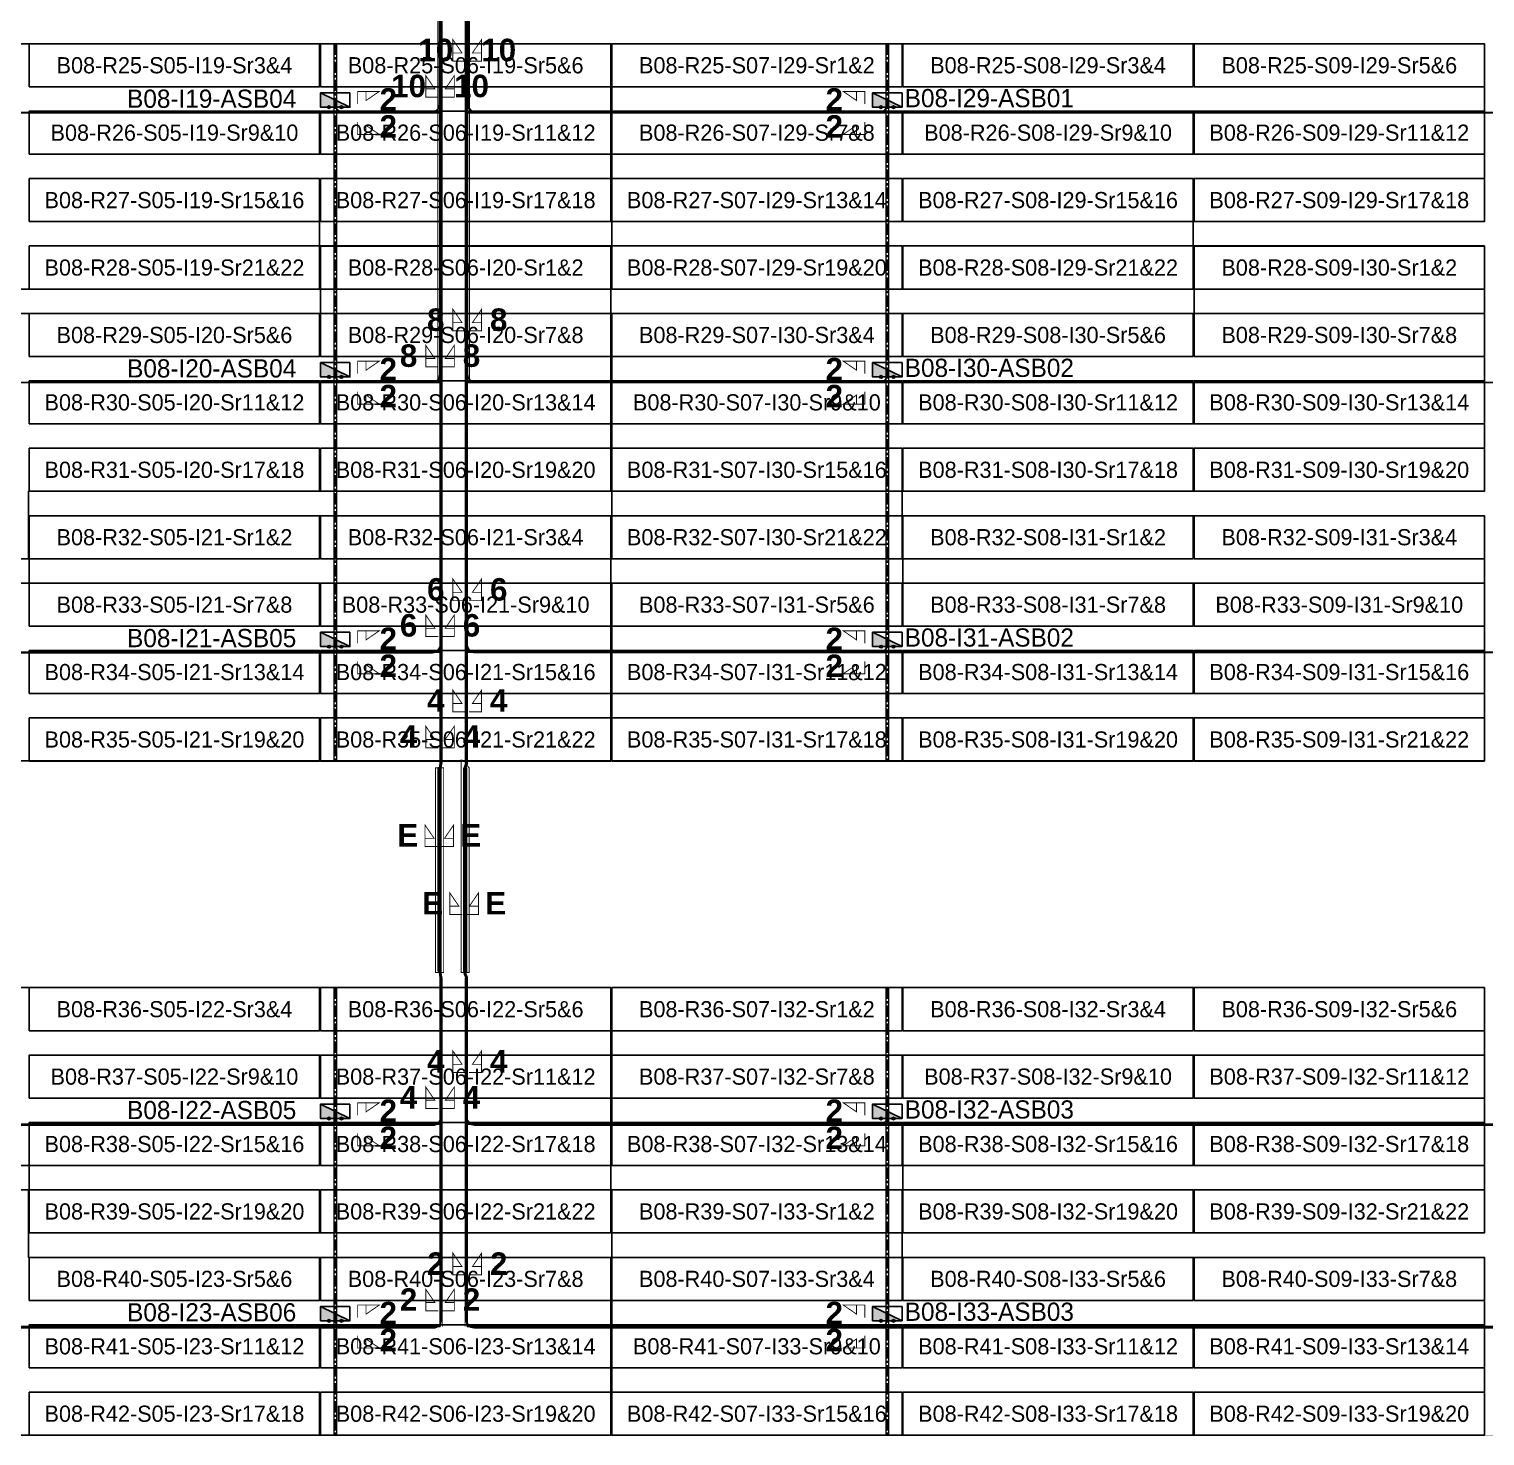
# Model space of a CAD drawing. Header units: metres. Extents: x 530797 to 531186, y 2675277 to 2675619.
# Drawn here: x 530926.7 to 531088.6, y 2675276.7 to 2675433.2 of the extents above; entities that cross this region are included whole.
import ezdxf
from ezdxf.enums import TextEntityAlignment as Align

# ---------------------------------------------------------------- set-up
doc = ezdxf.new("R2010")
doc.units = ezdxf.units.M
doc.linetypes.add('CENTER', pattern=[2, 1.25, -0.25, 0.25, -0.25])
for name, color, linetype in [('300mm Hume Pipe', 74, 'Continuous'), ('DC Trench BL-08', 40, 'Continuous'), ('E-Inverter Grouping', 2, 'Continuous'), ('Excavation', 7, 'Continuous'), ('Inverter Block-08', 7, 'Continuous'), ('LT Cable(AG) INV to LT Panel BL-08', 2, 'Continuous'), ('Messenger Wire Block-08 (Master Path)', 30, 'Continuous'), ('Messenger Wire Block-08 (MW Path)', 191, 'Continuous'), ('Messenger Wire Exc Link', 7, 'Continuous'), ('MMS Table Block-08', 8, 'Continuous'), ('Plan Line - DC BL-08', 40, 'Continuous'), ('Section Marking BL-08', 2, 'Continuous'), ('Trench (AC)-BL08', 14, 'Continuous')]:
    doc.layers.add(name, color=color, linetype=linetype)
doc.layers.add('Boundary-12.5 MW Block', color=6, linetype='Continuous', lineweight=9)
doc.layers.add('PILE', color=1, linetype='Continuous', lineweight=15)
doc.styles.add('BoldTextStyle', font='arialbd.ttf')
doc.styles.get("Standard").update_dxf_attribs({"font": 'Adani Regular.ttf'})
pattern_1 = [(45, (0, 0), (-0.08838834764831845, 0.08838834764831845), []), (135, (0, 0), (-0.08838834764831845, -0.08838834764831843), [])]

# ---------------------------------------------------------------- blocks, each defined once
blk = doc.blocks.new('MMS Table (32.292 x 4.788)')
at = {"color": 0}
blk.add_lwpolyline([(0, -0.002), (0, 4.786), (32.292, 4.786), (32.292, -0.002)], close=True, dxfattribs=at)
at = {"color": 7}
blk.add_attdef('ID1', text='', height=1.8, dxfattribs=at).set_placement((16.146, 2.392), align=Align.MIDDLE_CENTER)
blk = doc.blocks.new('Inverter Block')
h = blk.add_hatch(color=0)
h.dxf.hatch_style = 1
h.paths.add_polyline_path([(-1.45626680040732, 2.268553860427346), (-1.45626680040732, 0.8461538604460657), (1.456266799941659, 0.8461538604460657)])
at = {"color": 0}
blk.add_lwpolyline([(1.456266799941659, 2.268553860427346), (-1.45626680040732, 2.268553860427346), (-1.45626680040732, 0.8461538604460657), (1.456266799941659, 0.8461538604460657)], close=True, dxfattribs=at)
blk.add_lwpolyline([(-1.45626680040732, 2.268553860427346), (1.456266799941659, 0.8461538604460657)], dxfattribs=at)
at = {"layer": 'PILE'}
for centre in [(-0.6133333332836628, 0.8461538517731242), (0.6133333332836628, 0.8461538691190071)]:
    blk.add_circle(centre, 0.1555555555588536, dxfattribs=at)
at = {"color": 7}
blk.add_attdef('ID', (-1.45626680040732, 3.006027238734532), '', height=1.8, dxfattribs=at)

msp = doc.modelspace()

# ---------------------------------------------------------------- hatches: boundary and pattern name
at = {"layer": '300mm Hume Pipe'}
h = msp.add_hatch(dxfattribs=at)
h.set_pattern_fill('ANSI37', color=74)
h.set_pattern_definition(pattern_1)
h.paths.add_polyline_path([(530972.1930652988, 2675351.019360318), (530972.1912846777, 2675328.392405855), (530972.4912840597, 2675328.392405855), (530972.4930649506, 2675351.019335535)])
h = msp.add_hatch(dxfattribs=at)
h.set_pattern_fill('ANSI37', color=74)
h.set_pattern_definition(pattern_1)
h.paths.add_polyline_path([(530975.0412843694, 2675351.019360317), (530975.3412843696, 2675351.019335534), (530975.3412843685, 2675328.372405856), (530975.0412843685, 2675328.372405856)])

# ---------------------------------------------------------------- linework, layer by layer
at = {"layer": '300mm Hume Pipe', "color": 74}
for points in [[(530972.1930652988, 2675351.019360318), (530972.1912846777, 2675328.392405855), (530972.4912840597, 2675328.392405855), (530972.4930649506, 2675351.019335535)], [(530975.0412843694, 2675351.019360317), (530975.3412843696, 2675351.019335534), (530975.3412843685, 2675328.372405856), (530975.0412843685, 2675328.372405856)]]:
    msp.add_lwpolyline(points, close=True, dxfattribs=at)
at = {"layer": 'Boundary-12.5 MW Block', "const_width": 0.05}
msp.add_lwpolyline([(530797.1352843686, 2675619.075169281), (531185.7392843686, 2675619.075169281), (531185.7392843686, 2675276.791169281), (530797.1352843686, 2675276.791169281)], close=True, dxfattribs=at)
at = {"layer": 'DC Trench BL-08', "color": 40, "const_width": 0.15}
for points in [[(530960.883, 2675431.575), (530960.583, 2675431.575), (530960.583, 2675351.791), (530960.883, 2675351.791)], [(530960.883, 2675431.575), (530960.583, 2675431.575), (530960.583, 2675351.791), (530960.883, 2675351.791)], [(531022.29, 2675431.575), (531021.99, 2675431.575), (531021.99, 2675351.791), (531022.29, 2675351.791)], [(531022.29, 2675431.575), (531021.99, 2675431.575), (531021.99, 2675351.791), (531022.29, 2675351.791)], [(530960.883, 2675326.575), (530960.583, 2675326.575), (530960.583, 2675276.791), (530960.883, 2675276.791)], [(530960.883, 2675326.575), (530960.583, 2675326.575), (530960.583, 2675276.791), (530960.883, 2675276.791)], [(531022.29, 2675326.575), (531021.99, 2675326.575), (531021.99, 2675276.791), (531022.29, 2675276.791)], [(531022.29, 2675326.575), (531021.99, 2675326.575), (531021.99, 2675276.791), (531022.29, 2675276.791)]]:
    msp.add_lwpolyline(points, close=True, dxfattribs=at)
at = {"layer": 'E-Inverter Grouping'}
for points in [[(530894.3112843686, 2675404.291169281), (530894.3112843686, 2675431.575169281), (530991.3872843686, 2675431.575169281), (530991.3872843686, 2675411.791169281), (530958.9952843686, 2675411.791169281), (530958.9952843686, 2675404.291169281)], [(530991.4872843686, 2675404.291169281), (530991.4872843686, 2675431.575169281), (531088.5632843686, 2675431.575169281), (531088.5632843686, 2675411.791169281), (531056.1712843686, 2675411.791169281), (531056.1712843686, 2675404.291169281)], [(530959.0952843686, 2675401.575169281), (530959.0952843686, 2675409.075169281), (530991.3872843686, 2675409.075169281), (530991.3872843686, 2675381.791169281), (530926.6032843686, 2675381.791169281), (530926.6032843686, 2675374.291169281), (530894.3112843686, 2675374.291169281), (530894.3112843686, 2675401.575169281)], [(531056.2712843686, 2675401.575169281), (531056.2712843686, 2675409.075169281), (531088.5632843686, 2675409.075169281), (531088.5632843686, 2675381.791169281), (531023.7792843686, 2675381.791169281), (531023.7792843686, 2675374.291169281), (530991.4872843686, 2675374.291169281), (530991.4872843686, 2675401.575169281)], [(530991.3872843686, 2675351.791169281), (530894.3112843686, 2675351.791169281), (530894.3112843686, 2675371.575169281), (530926.7032843686, 2675371.575169281), (530926.7032843686, 2675379.075169281), (530991.3872843686, 2675379.075169281)], [(531088.5632843686, 2675351.791169281), (530991.4872843686, 2675351.791169281), (530991.4872843686, 2675371.575169281), (531023.8792843686, 2675371.575169281), (531023.8792843686, 2675379.075169281), (531088.5632843686, 2675379.075169281)], [(530991.3872843686, 2675299.291169281), (530926.7032843686, 2675299.291169281), (530926.7032843686, 2675306.791169281), (530894.3112843686, 2675306.791169281), (530894.3112843686, 2675326.575169281), (530991.3872843686, 2675326.575169281)], [(531088.5632843686, 2675299.291169281), (531023.8792843686, 2675299.291169281), (531023.8792843686, 2675306.791169281), (530991.4872843686, 2675306.791169281), (530991.4872843686, 2675326.575169281), (531088.5632843686, 2675326.575169281)]]:
    msp.add_lwpolyline(points, close=True, dxfattribs=at)
at = {"layer": 'E-Inverter Grouping', "color": 3}
for points in [[(530991.3872843686, 2675276.791169281), (530894.3112843686, 2675276.791169281), (530894.3112843686, 2675304.075169281), (530926.6032843686, 2675304.075169281), (530926.6032843686, 2675296.575169281), (530991.3872843686, 2675296.575169281)], [(531088.5632843686, 2675276.791169281), (530991.4872843686, 2675276.791169281), (530991.4872843686, 2675304.075169281), (531023.7792843686, 2675304.075169281), (531023.7792843686, 2675296.575169281), (531088.5632843686, 2675296.575169281)]]:
    msp.add_lwpolyline(points, close=True, dxfattribs=at)
at = {"layer": 'Excavation', "color": 2, "const_width": 0.1}
for points in [[(530972.3412843688, 2675350.961012537), (530972.3412843688, 2675328.272405855)], [(530975.1912843685, 2675350.898932985), (530975.1912843685, 2675328.272405856)]]:
    msp.add_lwpolyline(points, dxfattribs=at)
at = {"layer": 'LT Cable(AG) INV to LT Panel BL-08'}
for points in [[(530987.176251262, 2675492.847986353), (530981.6046445091, 2675492.847986353, -0.09880174676580972), (530981.2592074365, 2675492.91691883), (530979.3454466393, 2675493.712382386, 0.04215704714770877), (530979.1944880387, 2675493.725132984), (530973.1912843687, 2675493.725132984, 0.414213562373095), (530972.2912843687, 2675492.825132984), (530972.2912843687, 2675462.944765676, 0.02164672809067397), (530972.2946549912, 2675462.866946916), (530972.3379137461, 2675462.368518637, -0.02164672809021689), (530972.3412843687, 2675462.290699877), (530972.3412843687, 2675424.82998781, -0.414213562373095), (530971.4412843686, 2675423.929987811), (530864.4575845184, 2675423.929987811, -0.414213562373095), (530863.5575845183, 2675424.82998781), (530863.5575845183, 2675425.229769276)], [(530985.2352512619, 2675492.797986353), (530981.5979611069, 2675492.797986353, -0.09891690223425818), (530981.2521449673, 2675492.867076492), (530979.3412234291, 2675493.662382385, 0.04215704710879336), (530979.1902648285, 2675493.675132983), (530973.2412843689, 2675493.675132984, 0.4142135623930087), (530972.3412843688, 2675492.775132984), (530972.3412843688, 2675462.946931364, 0.02164672809067397), (530972.3446549913, 2675462.869112604), (530972.3879137462, 2675462.370684324, -0.02164672809021689), (530972.3912843687, 2675462.292865565), (530972.3912843687, 2675394.779987811, -0.414213562373095), (530971.4912843687, 2675393.879987811), (530864.4575845184, 2675393.879987811, -0.414213562373095), (530863.5575845183, 2675394.779987811), (530863.5575845183, 2675395.229769276)], [(530985.2352512619, 2675492.747986353), (530981.591273807, 2675492.747986353, -0.09903251934888661), (530981.2450771618, 2675492.817234957), (530979.3370002188, 2675493.612382385, 0.04215704706951938), (530979.1860416183, 2675493.625132983), (530973.291284369, 2675493.625132984, 0.4142135624132403), (530972.3912843688, 2675492.725132984), (530972.3912843688, 2675462.949097051, 0.02164672809067397), (530972.3946549913, 2675462.871278292), (530972.4379137462, 2675462.372850012, -0.02164672809021689), (530972.4412843687, 2675462.295031252), (530972.4412843687, 2675364.729987811, -0.414213562373095), (530971.5412843687, 2675363.829987811), (530864.4575845184, 2675363.829987811, -0.414213562373095), (530863.5575845183, 2675364.729987811), (530863.5575845183, 2675365.229769276)], [(530983.161251262, 2675492.69798131), (530981.5845825999, 2675492.697986354, -0.09914860101156721), (530981.2380040021, 2675492.76739423), (530979.3327770085, 2675493.562382385, 0.04215704712386795), (530979.181818408, 2675493.575132983), (530973.3412843689, 2675493.575132984, 0.4142135623933291), (530972.4412843687, 2675492.675132984), (530972.4412843687, 2675462.951262739, 0.02164672809067397), (530972.4446549913, 2675462.873443979), (530972.4879137462, 2675462.375015699, -0.02164672809021689), (530972.4912843687, 2675462.29719694), (530972.4912843687, 2675351.551902031, -0.0224688375299195), (530972.4876531257, 2675351.471136621), (530972.4449156118, 2675350.996817574, 0.02246883752447177), (530972.4412843687, 2675350.916052164), (530972.4412843687, 2675328.31571961, 0.02164672809067397), (530972.4446549913, 2675328.23790085), (530972.4879137462, 2675327.73947257, -0.02164672809021689), (530972.4912843687, 2675327.661653811), (530972.4912843687, 2675312.179987811, -0.414213562373095), (530971.5912843687, 2675311.279987811), (530864.4575845184, 2675311.279987811, -0.414213562373095), (530863.5575845183, 2675312.179987811), (530863.5575845183, 2675312.729769276)], [(530983.161251262, 2675492.64798131), (530981.5778874817, 2675492.647986354, -0.09926514969559083), (530981.230925477, 2675492.717554317), (530979.3285537983, 2675493.512382385, 0.04215704710150225), (530979.1775951978, 2675493.525132983), (530973.3912843689, 2675493.525132984, 0.4142135623934932), (530972.4912843688, 2675492.625132984), (530972.4912843688, 2675462.953428426, 0.02164672809067397), (530972.4946549913, 2675462.875609667), (530972.5379137462, 2675462.377181387, -0.02164672809021689), (530972.5412843687, 2675462.299362627), (530972.5412843687, 2675351.549654013, -0.02246883751115992), (530972.5376531257, 2675351.468888603), (530972.4949156118, 2675350.994569555, 0.02246883750424296), (530972.4912843688, 2675350.913804145), (530972.4912843688, 2675328.317885297, 0.02164672809067397), (530972.4946549913, 2675328.240066538), (530972.5379137462, 2675327.741638258, -0.02164672809021689), (530972.5412843687, 2675327.663819498), (530972.5412843687, 2675289.629987811, -0.414213562373095), (530971.6412843687, 2675288.729987811), (530864.4575845184, 2675288.729987811, -0.414213562373095), (530863.5575845183, 2675289.629987811), (530863.5575845183, 2675290.229769276)], [(530987.176251262, 2675492.872986353), (530981.6079847512, 2675492.872986353, -0.0987443412444648), (530981.2627366751, 2675492.941840297), (530979.3475582445, 2675493.737382385, 0.0421570470685084), (530979.196599644, 2675493.750132983), (530973.166284369, 2675493.750132984, 0.4142135624124551), (530972.2662843688, 2675492.850132984), (530972.2662843688, 2675462.943682832, 0.02164672804050947), (530972.2696549913, 2675462.865864072), (530972.3129137461, 2675462.367435793, -0.02164672803566746), (530972.3162843686, 2675462.289617034), (530972.3162843687, 2675424.854987811, -0.4142135623739844), (530971.4162843687, 2675423.954987811), (530961.6335845183, 2675423.954987811, -0.414213562373095), (530960.7335845183, 2675424.854987811), (530960.7335845183, 2675425.229769276)], [(530987.176251262, 2675492.822986353), (530981.6013032943, 2675492.822986353, -0.09885926698368519), (530981.2556768674, 2675492.891997561), (530979.3433350342, 2675493.687382385, 0.04215704711990809), (530979.1923764336, 2675493.700132983), (530973.2162843689, 2675493.700132984, 0.4142135623929303), (530972.3162843687, 2675492.800132984), (530972.3162843687, 2675462.94584852, 0.02164672807325884), (530972.3196549913, 2675462.86802976), (530972.3629137462, 2675462.36960148, -0.02164672807154286), (530972.3662843687, 2675462.29178272), (530972.3662843687, 2675394.804987811, -0.414213562373095), (530971.4662843687, 2675393.904987811), (530961.6335845183, 2675393.904987811, -0.414213562373095), (530960.7335845183, 2675394.804987811), (530960.7335845183, 2675395.229769276)], [(530985.2352512619, 2675492.772986353), (530981.5946179451, 2675492.772986353, -0.09897465291918844), (530981.2486117331, 2675492.842155624), (530979.3391118239, 2675493.637382385, 0.04215704709765505), (530979.1881532235, 2675493.650132983), (530973.2662843689, 2675493.650132984, 0.4142135623930879), (530972.3662843688, 2675492.750132984), (530972.3662843688, 2675462.948014207, 0.02164672810808909), (530972.3696549913, 2675462.870195447), (530972.4129137462, 2675462.371767168, -0.02164672810889088), (530972.4162843687, 2675462.293948409), (530972.4162843687, 2675364.754987811, -0.414213562373095), (530971.5162843687, 2675363.854987811), (530961.6335845183, 2675363.854987811, -0.414213562373095), (530960.7335845183, 2675364.754987811), (530960.7335845183, 2675365.229769276)], [(530985.2352512619, 2675492.722986354), (530981.5879286923, 2675492.722986354, -0.09909050198413684), (530981.2415412521, 2675492.792314492), (530979.3348886137, 2675493.587382386, 0.04215704714961974), (530979.183930013, 2675493.600132984), (530973.3162843687, 2675493.600132984, 0.414213562373095), (530972.4162843687, 2675492.700132984), (530972.4162843687, 2675462.950179895, 0.02164672814083835), (530972.4196549912, 2675462.872361135), (530972.4629137462, 2675462.373932856, -0.02164672814427021), (530972.4662843688, 2675462.296114096), (530972.4662843687, 2675351.553026041, -0.02246883751089711), (530972.4626531256, 2675351.472260631), (530972.4199156117, 2675350.997941583, 0.02246883750424296), (530972.4162843687, 2675350.917176173), (530972.4162843687, 2675328.314636766, 0.02164672814083835), (530972.4196549912, 2675328.236818006), (530972.4629137462, 2675327.738389727, -0.02164672814578349), (530972.4662843688, 2675327.660570967), (530972.4662843687, 2675312.20498781, -0.4142135623710103), (530971.5662843686, 2675311.304987811), (530961.6335845183, 2675311.304987811, -0.414213562373095), (530960.7335845183, 2675312.20498781), (530960.7335845183, 2675312.729769276)], [(530983.161251262, 2675492.67298131), (530981.5812355313, 2675492.672986354, -0.09920681674200299), (530981.2344654124, 2675492.742474171), (530979.3306654034, 2675493.537382385, 0.04215704711269728), (530979.1797068028, 2675493.550132983), (530973.3662843689, 2675493.550132984, 0.4142135623934109), (530972.4662843688, 2675492.650132984), (530972.4662843688, 2675462.952345583, 0.02164672809067397), (530972.4696549913, 2675462.874526823), (530972.5129137462, 2675462.376098543, -0.02164672809021689), (530972.5162843687, 2675462.298279784), (530972.5162843687, 2675351.550778022, -0.02246883749240012), (530972.5126531257, 2675351.470012612), (530972.4699156118, 2675350.995693564, 0.02246883748401415), (530972.4662843688, 2675350.914928154), (530972.4662843688, 2675328.316802454, 0.02164672809067397), (530972.4696549913, 2675328.238983694), (530972.5129137462, 2675327.740555414, -0.02164672809021689), (530972.5162843687, 2675327.662736655), (530972.5162843687, 2675289.654987811, -0.414213562373095), (530971.6162843687, 2675288.754987811), (530961.6335845183, 2675288.754987811, -0.414213562373095), (530960.7335845183, 2675289.654987811), (530960.7335845183, 2675290.229769276)], [(530983.161251262, 2675492.62298131), (530981.5809015128, 2675492.622986354, 0.07843113608581052), (530981.3037070764, 2675492.579235876), (530979.3797251321, 2675491.956383452, -0.07843113615929244), (530979.1025306954, 2675491.912632975), (530975.9537843688, 2675491.912632976, 0.4142135624753297), (530975.0537843684, 2675491.012632976), (530975.0537843686, 2675463.051566291, 0.09335453852215478), (530975.1154532898, 2675462.724150649), (530975.2171154475, 2675462.463849871, -0.09335453849418558), (530975.2787843687, 2675462.13643423), (530975.2787843689, 2675351.699202153, -0.08764369109783868), (530975.2243181387, 2675351.390863631), (530975.1082505987, 2675351.072580258, 0.0876436910571224), (530975.0537843686, 2675350.764241737), (530975.0537843686, 2675328.416023162, 0.09335453849833968), (530975.1154532897, 2675328.08860752), (530975.2171154475, 2675327.828306742, -0.09335453852062567), (530975.2787843688, 2675327.5008911), (530975.2787843689, 2675289.64248781, 0.4142135623722152), (530976.1787843689, 2675288.742487811), (531118.4169842184, 2675288.742487811, 0.414213562373095), (531119.3169842184, 2675289.64248781), (531119.3169842184, 2675290.229769276)]]:
    msp.add_lwpolyline(points, format="xyb", dxfattribs=at)
at = {"layer": 'LT Cable(AG) INV to LT Panel BL-08', "color": 5}
for points in [[(530982.1443580415, 2675492.280304925), (530980.6035496787, 2675492.280309969, 0.07843113608581052), (530980.3263552423, 2675492.236559492), (530979.3836709613, 2675491.931383452, -0.07843113617800708), (530979.1064765245, 2675491.887632974), (530975.9787843688, 2675491.887632975, 0.4142135624746835), (530975.0787843685, 2675490.987632975), (530975.0787843685, 2675463.056275055, 0.09335453856741302), (530975.1404532896, 2675462.728859413), (530975.2421154473, 2675462.468558636, -0.09335453861626809), (530975.3037843687, 2675462.141142994), (530975.3037843688, 2675351.694786047, -0.08764369111681627), (530975.2493181387, 2675351.386447525), (530975.1332505987, 2675351.068164152, 0.0876436911365695), (530975.0787843686, 2675350.75982563), (530975.0787843685, 2675328.420731926, 0.09335453854385864), (530975.1404532897, 2675328.093316284), (530975.2421154475, 2675327.833015506, -0.0933545385213798), (530975.3037843688, 2675327.505599864), (530975.3037843688, 2675289.667487811, 0.414213562373095), (530976.2037843688, 2675288.767487811), (531021.2409842184, 2675288.767487811, 0.414213562373095), (531022.1409842185, 2675289.667487811), (531022.1409842185, 2675290.229769276)], [(530982.1443580415, 2675492.255304925), (530980.607495509, 2675492.255309969, 0.078431136053274), (530980.3303010727, 2675492.211559492), (530979.3876167906, 2675491.906383452, -0.07843113614189032), (530979.110422354, 2675491.862632975), (530976.0037843689, 2675491.862632975, 0.4142135624752173), (530975.1037843685, 2675490.962632976), (530975.1037843685, 2675463.060983819, 0.09335453856741302), (530975.1654532896, 2675462.733568178), (530975.2671154473, 2675462.4732674, -0.09335453861626809), (530975.3287843687, 2675462.145851758), (530975.3287843688, 2675351.69036994, -0.08764369103637784), (530975.2743181387, 2675351.382031418), (530975.1582505986, 2675351.063748045, 0.08764369103173392), (530975.1037843685, 2675350.755409523), (530975.1037843685, 2675328.42544069, 0.0933545385425544), (530975.1654532898, 2675328.098025049), (530975.2671154476, 2675327.83772427, -0.0933545385213798), (530975.3287843688, 2675327.510308628), (530975.3287843688, 2675312.192487811, 0.414213562373095), (530976.2287843688, 2675311.292487811), (531118.4169842184, 2675311.292487811, 0.414213562373095), (531119.3169842184, 2675312.192487811), (531119.3169842184, 2675312.729769276)], [(530982.1443580415, 2675492.230304925), (530980.6114413379, 2675492.230309969, 0.07843113608581052), (530980.3342469014, 2675492.186559492), (530979.3915626201, 2675491.881383452, -0.07843113616057816), (530979.1143681833, 2675491.837632975), (530976.0287843689, 2675491.837632976, 0.4142135624757567), (530975.1287843685, 2675490.937632976), (530975.1287843685, 2675463.065692584, 0.09335453863648624), (530975.1904532898, 2675462.738276942), (530975.2921154473, 2675462.477976164, -0.09335453865051258), (530975.3537843687, 2675462.150560522), (530975.3537843688, 2675351.685953833, -0.08764369109757353), (530975.2993181386, 2675351.377615312), (530975.1832505986, 2675351.059331939, 0.0876436910571224), (530975.1287843685, 2675350.750993417), (530975.1287843685, 2675328.430149454, 0.09335453861162762), (530975.1904532899, 2675328.102733812), (530975.2921154475, 2675327.842433034, -0.09335453865077754), (530975.3537843688, 2675327.515017393), (530975.3537843688, 2675312.217487811, 0.414213562373095), (530976.2537843689, 2675311.317487811), (531021.2409842184, 2675311.317487811, 0.414213562373095), (531022.1409842185, 2675312.217487811), (531022.1409842185, 2675312.729769276)], [(530982.1443580415, 2675492.205304925), (530980.6153871682, 2675492.205309969, 0.07843113608581052), (530980.3381927318, 2675492.161559492), (530979.3955084493, 2675491.856383452, -0.07843113620772268), (530979.1183140124, 2675491.812632974), (530976.053784369, 2675491.812632976, 0.4142135625107042), (530975.1537843685, 2675490.912632976), (530975.1537843685, 2675463.070401347, 0.09335453852319829), (530975.2154532898, 2675462.742985706), (530975.3171154475, 2675462.482684928, -0.09335453849411929), (530975.3787843686, 2675462.155269286), (530975.3787843689, 2675364.742487811, 0.4142135623724015), (530976.2787843689, 2675363.842487811), (531118.4169842184, 2675363.842487811, 0.414213562373095), (531119.3169842184, 2675364.742487811), (531119.3169842184, 2675365.229769276)], [(530984.135251262, 2675492.180304925), (530980.619332997, 2675492.180309969, 0.078431136053274), (530980.3421385607, 2675492.136559492), (530979.3994542786, 2675491.831383452, -0.07843113614330786), (530979.122259842, 2675491.787632975), (530976.0787843689, 2675491.787632976, 0.414213562476853), (530975.1787843686, 2675490.887632976), (530975.1787843686, 2675463.075110111, 0.09335453852319829), (530975.2404532898, 2675462.74769447), (530975.3421154475, 2675462.487393692, -0.09335453849411929), (530975.4037843687, 2675462.15997805), (530975.4037843689, 2675364.76748781, 0.4142135623724013), (530976.3037843689, 2675363.867487811), (531021.2409842184, 2675363.867487811, 0.414213562373095), (531022.1409842185, 2675364.76748781), (531022.1409842185, 2675365.229769276)], [(530984.135251262, 2675492.155304926), (530980.6232788273, 2675492.15530997, 0.07843113608581052), (530980.3460843909, 2675492.111559492), (530979.403400108, 2675491.806383452, -0.07843113616630171), (530979.1262056712, 2675491.762632974), (530976.1037843688, 2675491.762632975, 0.4142135624774099), (530975.2037843685, 2675490.862632975), (530975.2037843685, 2675463.079818876, 0.09335453861162762), (530975.2654532898, 2675462.752403234), (530975.3671154474, 2675462.492102456, -0.09335453865077754), (530975.4287843688, 2675462.164686814), (530975.4287843688, 2675394.792487811, 0.414213562373095), (530976.3287843688, 2675393.892487811), (531118.4169842184, 2675393.892487811, 0.414213562373095), (531119.3169842184, 2675394.792487811), (531119.3169842184, 2675395.229769276)], [(530984.135251262, 2675492.130304926), (530980.6272246562, 2675492.13030997, 0.078431136053274), (530980.3500302199, 2675492.086559492), (530979.4073459374, 2675491.781383452, -0.078431136101617), (530979.1301515009, 2675491.737632975), (530976.1287843687, 2675491.737632976, 0.4142135624430137), (530975.2287843685, 2675490.837632976), (530975.2287843685, 2675463.08452764, 0.09335453861162762), (530975.2904532899, 2675462.757111998), (530975.3921154474, 2675462.49681122, -0.09335453865077754), (530975.4537843688, 2675462.169395578), (530975.4537843688, 2675394.817487811, 0.414213562373095), (530976.3537843688, 2675393.917487811), (531021.2409842184, 2675393.917487811, 0.414213562373095), (531022.1409842185, 2675394.817487811), (531022.1409842185, 2675395.229769276)], [(530984.135251262, 2675492.105304926), (530980.6311704864, 2675492.10530997, 0.078431136053274), (530980.3539760502, 2675492.061559492), (530979.4112917667, 2675491.756383452, -0.07843113614914692), (530979.13409733, 2675491.712632975), (530976.1537843689, 2675491.712632976, 0.4142135624785419), (530975.2537843685, 2675490.812632976), (530975.2537843685, 2675463.089236404, 0.09335453849833968), (530975.3154532897, 2675462.761820762), (530975.4171154475, 2675462.501519984, -0.0933545385213798), (530975.4787843687, 2675462.174104342), (530975.4787843687, 2675424.842487811, 0.414213562373095), (530976.3787843687, 2675423.942487811), (531118.4169842184, 2675423.942487811, 0.414213562373095), (531119.3169842184, 2675424.842487811), (531119.3169842184, 2675425.229769276)], [(530986.2922512619, 2675492.08030997), (530980.6351163153, 2675492.08030997, 0.07843113608581052), (530980.3579218789, 2675492.036559492), (530979.415237596, 2675491.731383452, -0.07843113616764441), (530979.1380431593, 2675491.687632975), (530976.1787843689, 2675491.687632976, 0.4142135624791172), (530975.2787843685, 2675490.787632976), (530975.2787843685, 2675463.093945168, 0.09335453856741302), (530975.3404532897, 2675462.766529527), (530975.4421154474, 2675462.506228749, -0.09335453861653306), (530975.5037843687, 2675462.178813107), (530975.5037843687, 2675424.867487811, 0.414213562373095), (530976.4037843688, 2675423.967487811), (531021.2409842184, 2675423.967487811, 0.414213562373095), (531022.1409842185, 2675424.867487811), (531022.1409842185, 2675425.229769276)]]:
    msp.add_lwpolyline(points, format="xyb", dxfattribs=at)
at = {"layer": 'Messenger Wire Block-08 (Master Path)'}
for points in [[(530972.3912843687, 2675351.515933733), (530972.3912843687, 2675462.331847941)], [(530975.4162843688, 2675351.515933733), (530975.4162843687, 2675462.331847941)], [(530861.9192843686, 2675423.879987811), (530972.3912843687, 2675423.879987811)], [(530975.4162843687, 2675423.879987811), (531120.9552843686, 2675423.879987811)], [(530861.9192843686, 2675393.879987811), (530972.3912843687, 2675393.879987811)], [(530975.4162843687, 2675393.879987811), (531120.9552843686, 2675393.879987811)], [(530861.9192843686, 2675363.879987811), (530972.3912843687, 2675363.879987811)], [(530975.4162843688, 2675363.879987811), (531120.9552843686, 2675363.879987811)], [(530972.3912843687, 2675288.879987811), (530972.3912843687, 2675327.696304812)], [(530975.4162843688, 2675288.879987811), (530975.4162843688, 2675327.696304812)], [(530861.9192843686, 2675311.379987811), (530972.3912843687, 2675311.379987811)], [(530975.4162843688, 2675311.379987811), (531120.9552843686, 2675311.379987811)], [(530861.9192843686, 2675288.879987811), (530972.3912843687, 2675288.879987811)], [(530975.4162843688, 2675288.879987811), (531120.9552843686, 2675288.879987811)]]:
    msp.add_lwpolyline(points, dxfattribs=at)
at = {"layer": 'Messenger Wire Block-08 (MW Path)', "const_width": 0.1}
for points in [[(530972.1412843687, 2675393.879987811), (530972.1412843687, 2675462.331847941)], [(530972.6412843687, 2675351.515933733), (530972.6412843687, 2675462.331847941)], [(530975.1662843688, 2675351.515933733), (530975.1662843687, 2675462.331847941)], [(530975.6662843688, 2675393.879987811), (530975.6662843687, 2675462.331847941)], [(530861.9192843686, 2675423.879987811), (530972.3912843687, 2675423.879987811)], [(530975.4162843687, 2675423.879987811), (531120.9552843686, 2675423.879987811)], [(530861.9192843686, 2675393.879987811), (530972.3912843687, 2675393.879987811)], [(530975.4162843687, 2675393.879987811), (531120.9552843686, 2675393.879987811)], [(530861.9192843686, 2675363.879987811), (530972.3912843687, 2675363.879987811)], [(530975.4162843688, 2675363.879987811), (531120.9552843686, 2675363.879987811)], [(530972.6412843687, 2675288.879987811), (530972.6412843687, 2675327.696304812)], [(530975.1662843688, 2675288.879987811), (530975.1662843688, 2675327.696304812)], [(530861.9192843686, 2675311.379987811), (530972.3912843687, 2675311.379987811)], [(530975.4162843688, 2675311.379987811), (531120.9552843686, 2675311.379987811)], [(530861.9192843686, 2675288.879987811), (530972.3912843687, 2675288.879987811)], [(530975.4162843688, 2675288.879987811), (531120.9552843686, 2675288.879987811)]]:
    msp.add_lwpolyline(points, dxfattribs=at)
at = {"layer": 'Messenger Wire Exc Link'}
for points in [[(530972.3912843687, 2675351.515933733), (530972.3412843688, 2675350.961012537)], [(530975.4162843688, 2675351.515933733), (530975.1912843685, 2675350.898932985)], [(530972.341284369, 2675328.272405855), (530972.3912843687, 2675327.696304812)], [(530975.1912843685, 2675328.272405856), (530975.4162843687, 2675327.696304812)]]:
    msp.add_lwpolyline(points, dxfattribs=at)
at = {"layer": 'Plan Line - DC BL-08', "color": 6, "linetype": 'CENTER'}
for points in [[(530960.7335845183, 2675431.575169281), (530960.7335845183, 2675351.791169281)], [(531022.1409842185, 2675431.575169281), (531022.1409842185, 2675351.791169281)], [(530960.7335845183, 2675326.575169281), (530960.7335845183, 2675276.791169281)], [(531022.1409842185, 2675326.575169281), (531022.1409842185, 2675276.791169281)]]:
    msp.add_lwpolyline(points, dxfattribs=at)
at = {"layer": 'Section Marking BL-08', "color": 94, "lineweight": 35, "true_color": 0x00a500, "const_width": 0.1}
for points in [[(530975.2162843688, 2675429.629987811), (530973.8262843688, 2675429.629987811), (530973.8262843688, 2675432.029987811), (530974.8362843688, 2675430.549987811), (530973.8262843688, 2675430.549987811)], [(530975.6162843687, 2675429.629987811), (530977.0062843687, 2675429.629987811), (530977.0062843687, 2675432.029987811), (530975.9962843687, 2675430.549987811), (530977.0062843687, 2675430.549987811)], [(530972.1912843687, 2675425.629987811), (530970.8012843687, 2675425.629987811), (530970.8012843687, 2675428.029987811), (530971.8112843687, 2675426.549987811), (530970.8012843687, 2675426.549987811)], [(530972.5912843687, 2675425.629987811), (530973.9812843687, 2675425.629987811), (530973.9812843687, 2675428.029987811), (530972.9712843687, 2675426.549987811), (530973.9812843687, 2675426.549987811)], [(530963.2335845183, 2675424.879987811), (530963.2335845183, 2675426.269987811), (530965.6335845183, 2675426.269987811), (530964.1535845184, 2675425.259987811), (530964.1535845184, 2675426.269987811)], [(531019.6409842185, 2675424.879987811), (531019.6409842185, 2675426.269987811), (531017.2409842184, 2675426.269987811), (531018.7209842184, 2675425.259987811), (531018.7209842184, 2675426.269987811)], [(530963.2335845183, 2675422.879987811), (530963.2335845183, 2675421.489987811), (530965.6335845183, 2675421.489987811), (530964.1535845184, 2675422.499987811), (530964.1535845184, 2675421.489987811)], [(531019.6409842185, 2675422.879987811), (531019.6409842185, 2675421.489987811), (531017.2409842184, 2675421.489987811), (531018.7209842184, 2675422.499987811), (531018.7209842184, 2675421.489987811)], [(530975.2162843689, 2675399.629987811), (530973.8262843689, 2675399.629987811), (530973.8262843689, 2675402.029987811), (530974.8362843689, 2675400.549987811), (530973.8262843689, 2675400.549987811)], [(530975.6162843688, 2675399.629987811), (530977.0062843688, 2675399.629987811), (530977.0062843688, 2675402.029987811), (530975.9962843688, 2675400.549987811), (530977.0062843688, 2675400.549987811)], [(530972.1912843687, 2675395.629987811), (530970.8012843687, 2675395.629987811), (530970.8012843687, 2675398.029987811), (530971.8112843687, 2675396.549987811), (530970.8012843687, 2675396.549987811)], [(530972.5912843687, 2675395.629987811), (530973.9812843687, 2675395.629987811), (530973.9812843687, 2675398.029987811), (530972.9712843687, 2675396.549987811), (530973.9812843687, 2675396.549987811)], [(530963.2335845183, 2675394.879987811), (530963.2335845183, 2675396.269987811), (530965.6335845183, 2675396.269987811), (530964.1535845184, 2675395.259987811), (530964.1535845184, 2675396.269987811)], [(531019.6409842185, 2675394.879987811), (531019.6409842185, 2675396.269987811), (531017.2409842184, 2675396.269987811), (531018.7209842184, 2675395.259987811), (531018.7209842184, 2675396.269987811)], [(530963.2335845183, 2675392.879987811), (530963.2335845183, 2675391.489987811), (530965.6335845183, 2675391.489987811), (530964.1535845184, 2675392.499987811), (530964.1535845184, 2675391.489987811)], [(531019.6409842185, 2675392.879987811), (531019.6409842185, 2675391.489987811), (531017.2409842184, 2675391.489987811), (531018.7209842184, 2675392.499987811), (531018.7209842184, 2675391.489987811)], [(530975.2162843689, 2675369.629987811), (530973.8262843689, 2675369.629987811), (530973.8262843689, 2675372.029987811), (530974.8362843689, 2675370.549987811), (530973.8262843689, 2675370.549987811)], [(530975.6162843688, 2675369.629987811), (530977.0062843688, 2675369.629987811), (530977.0062843688, 2675372.029987811), (530975.9962843688, 2675370.549987811), (530977.0062843688, 2675370.549987811)], [(530972.1912843687, 2675365.629987811), (530970.8012843687, 2675365.629987811), (530970.8012843687, 2675368.029987811), (530971.8112843687, 2675366.549987811), (530970.8012843687, 2675366.549987811)], [(530972.5912843687, 2675365.629987811), (530973.9812843687, 2675365.629987811), (530973.9812843687, 2675368.029987811), (530972.9712843687, 2675366.549987811), (530973.9812843687, 2675366.549987811)], [(530963.2335845183, 2675364.879987811), (530963.2335845183, 2675366.269987811), (530965.6335845183, 2675366.269987811), (530964.1535845184, 2675365.259987811), (530964.1535845184, 2675366.269987811)], [(531019.6409842185, 2675364.879987811), (531019.6409842185, 2675366.269987811), (531017.2409842184, 2675366.269987811), (531018.7209842184, 2675365.259987811), (531018.7209842184, 2675366.269987811)], [(530963.2335845183, 2675362.879987811), (530963.2335845183, 2675361.489987811), (530965.6335845183, 2675361.489987811), (530964.1535845184, 2675362.499987811), (530964.1535845184, 2675361.489987811)], [(531019.6409842185, 2675362.879987811), (531019.6409842185, 2675361.489987811), (531017.2409842184, 2675361.489987811), (531018.7209842184, 2675362.499987811), (531018.7209842184, 2675361.489987811)], [(530975.2162843689, 2675357.265933733), (530973.8262843689, 2675357.265933733), (530973.8262843689, 2675359.665933733), (530974.8362843689, 2675358.185933733), (530973.8262843689, 2675358.185933733)], [(530975.6162843688, 2675357.265933733), (530977.0062843688, 2675357.265933733), (530977.0062843688, 2675359.665933733), (530975.9962843688, 2675358.185933733), (530977.0062843688, 2675358.185933733)], [(530972.1912843687, 2675353.265933733), (530970.8012843687, 2675353.265933733), (530970.8012843687, 2675355.665933733), (530971.8112843687, 2675354.185933733), (530970.8012843687, 2675354.185933733)], [(530972.5912843687, 2675353.265933733), (530973.9812843687, 2675353.265933733), (530973.9812843687, 2675355.665933733), (530972.9712843687, 2675354.185933733), (530973.9812843687, 2675354.185933733)], [(530972.1100713257, 2675342.268208615), (530970.7200713257, 2675342.268208615), (530970.7200713257, 2675344.668208614), (530971.7300713257, 2675343.188208614), (530970.7200713257, 2675343.188208614)], [(530972.5100713256, 2675342.268208615), (530973.9000713256, 2675342.268208615), (530973.9000713256, 2675344.668208614), (530972.8900713256, 2675343.188208614), (530973.9000713256, 2675343.188208614)], [(530974.872466812, 2675334.715326823), (530973.482466812, 2675334.715326823), (530973.482466812, 2675337.115326823), (530974.492466812, 2675335.635326823), (530973.482466812, 2675335.635326823)], [(530975.2724668119, 2675334.715326823), (530976.662466812, 2675334.715326823), (530976.662466812, 2675337.115326823), (530975.6524668119, 2675335.635326823), (530976.662466812, 2675335.635326823)], [(530975.2162843689, 2675317.129987811), (530973.8262843689, 2675317.129987811), (530973.8262843689, 2675319.529987811), (530974.8362843689, 2675318.049987811), (530973.8262843689, 2675318.049987811)], [(530975.6162843688, 2675317.129987811), (530977.0062843688, 2675317.129987811), (530977.0062843688, 2675319.529987811), (530975.9962843688, 2675318.049987811), (530977.0062843688, 2675318.049987811)], [(530972.1912843687, 2675313.129987811), (530970.8012843687, 2675313.129987811), (530970.8012843687, 2675315.529987811), (530971.8112843687, 2675314.049987811), (530970.8012843687, 2675314.049987811)], [(530972.5912843687, 2675313.129987811), (530973.9812843687, 2675313.129987811), (530973.9812843687, 2675315.529987811), (530972.9712843687, 2675314.049987811), (530973.9812843687, 2675314.049987811)], [(530963.2335845183, 2675312.379987811), (530963.2335845183, 2675313.769987811), (530965.6335845183, 2675313.769987811), (530964.1535845184, 2675312.759987811), (530964.1535845184, 2675313.769987811)], [(531019.6409842185, 2675312.379987811), (531019.6409842185, 2675313.769987811), (531017.2409842184, 2675313.769987811), (531018.7209842184, 2675312.759987811), (531018.7209842184, 2675313.769987811)], [(530963.2335845183, 2675310.379987811), (530963.2335845183, 2675308.989987811), (530965.6335845183, 2675308.989987811), (530964.1535845184, 2675309.999987811), (530964.1535845184, 2675308.989987811)], [(531019.6409842185, 2675310.379987811), (531019.6409842185, 2675308.989987811), (531017.2409842184, 2675308.989987811), (531018.7209842184, 2675309.999987811), (531018.7209842184, 2675308.989987811)], [(530975.2162843689, 2675294.629987811), (530973.8262843689, 2675294.629987811), (530973.8262843689, 2675297.029987811), (530974.8362843689, 2675295.549987811), (530973.8262843689, 2675295.549987811)], [(530975.6162843688, 2675294.629987811), (530977.0062843688, 2675294.629987811), (530977.0062843688, 2675297.029987811), (530975.9962843688, 2675295.549987811), (530977.0062843688, 2675295.549987811)], [(530972.1912843687, 2675290.629987811), (530970.8012843687, 2675290.629987811), (530970.8012843687, 2675293.029987811), (530971.8112843687, 2675291.549987811), (530970.8012843687, 2675291.549987811)], [(530972.5912843687, 2675290.629987811), (530973.9812843687, 2675290.629987811), (530973.9812843687, 2675293.029987811), (530972.9712843687, 2675291.549987811), (530973.9812843687, 2675291.549987811)], [(530963.2335845183, 2675289.879987811), (530963.2335845183, 2675291.269987811), (530965.6335845183, 2675291.269987811), (530964.1535845184, 2675290.259987811), (530964.1535845184, 2675291.269987811)], [(531019.6409842185, 2675289.879987811), (531019.6409842185, 2675291.269987811), (531017.2409842184, 2675291.269987811), (531018.7209842184, 2675290.259987811), (531018.7209842184, 2675291.269987811)], [(530963.2335845183, 2675287.879987811), (530963.2335845183, 2675286.489987811), (530965.6335845183, 2675286.489987811), (530964.1535845184, 2675287.499987811), (530964.1535845184, 2675286.489987811)], [(531019.6409842185, 2675287.879987811), (531019.6409842185, 2675286.489987811), (531017.2409842184, 2675286.489987811), (531018.7209842184, 2675287.499987811), (531018.7209842184, 2675286.489987811)]]:
    msp.add_lwpolyline(points, dxfattribs=at)
at = {"layer": 'Trench (AC)-BL08', "const_width": 0.1}
for points in [[(530972.7931279761, 2675351.019283772), (530972.7912843687, 2675328.272405855), (530971.8912843687, 2675328.272405855), (530971.8930771716, 2675351.019360318)], [(530975.6412843694, 2675351.019283777), (530975.6412843685, 2675328.272405856), (530974.7412843684, 2675328.272405856), (530974.7412843694, 2675351.019360318)]]:
    msp.add_lwpolyline(points, close=True, dxfattribs=at)

# ---------------------------------------------------------------- block references
at = {"layer": 'Inverter Block-08'}
ref = msp.add_blockref('Inverter Block', (530960.7335845185, 2675423.565246187), dxfattribs=dict(at, xscale=1.124999999976148, yscale=1.124999999976148, zscale=1.124999999976148))
ref.add_attrib('ID', 'B08-I19-ASB04', (530937.582222984, 2675424.449647886), dxfattribs={"layer": '0', "color": 7, "height": 2.024999999957067})
ref = msp.add_blockref('Inverter Block', (531022.1409842187, 2675423.565246187), dxfattribs=dict(at, xscale=1.124999999976148, yscale=1.124999999976148, zscale=1.124999999976148))
ref.add_attrib('ID', 'B08-I29-ASB01', (531024.0820845924, 2675424.513540421), dxfattribs={"layer": '0', "color": 7, "height": 2.024999999957067})
ref = msp.add_blockref('Inverter Block', (530960.7335845185, 2675393.565246187), dxfattribs=dict(at, xscale=1.124999999976148, yscale=1.124999999976148, zscale=1.124999999976148))
ref.add_attrib('ID', 'B08-I20-ASB04', (530937.582222984, 2675394.449647886), dxfattribs={"layer": '0', "color": 7, "height": 2.024999999957067})
ref = msp.add_blockref('Inverter Block', (531022.1409842187, 2675393.565246187), dxfattribs=dict(at, xscale=1.124999999976148, yscale=1.124999999976148, zscale=1.124999999976148))
ref.add_attrib('ID', 'B08-I30-ASB02', (531024.0820845924, 2675394.513540421), dxfattribs={"layer": '0', "color": 7, "height": 2.024999999957067})
ref = msp.add_blockref('Inverter Block', (530960.7335845185, 2675363.565246187), dxfattribs=dict(at, xscale=1.124999999976148, yscale=1.124999999976148, zscale=1.124999999976148))
ref.add_attrib('ID', 'B08-I21-ASB05', (530937.582222984, 2675364.449647886), dxfattribs={"layer": '0', "color": 7, "height": 2.024999999957067})
ref = msp.add_blockref('Inverter Block', (531022.1409842187, 2675363.565246187), dxfattribs=dict(at, xscale=1.124999999976148, yscale=1.124999999976148, zscale=1.124999999976148))
ref.add_attrib('ID', 'B08-I31-ASB02', (531024.0820845924, 2675364.513540421), dxfattribs={"layer": '0', "color": 7, "height": 2.024999999957067})
ref = msp.add_blockref('Inverter Block', (530960.7335845185, 2675311.065246187), dxfattribs=dict(at, xscale=1.124999999976148, yscale=1.124999999976148, zscale=1.124999999976148))
ref.add_attrib('ID', 'B08-I22-ASB05', (530937.582222984, 2675311.949647886), dxfattribs={"layer": '0', "color": 7, "height": 2.024999999957067})
ref = msp.add_blockref('Inverter Block', (531022.1409842187, 2675311.065246187), dxfattribs=dict(at, xscale=1.124999999976148, yscale=1.124999999976148, zscale=1.124999999976148))
ref.add_attrib('ID', 'B08-I32-ASB03', (531024.0820845924, 2675312.013540421), dxfattribs={"layer": '0', "color": 7, "height": 2.024999999957067})
ref = msp.add_blockref('Inverter Block', (530960.7335845185, 2675288.565246187), dxfattribs=dict(at, xscale=1.124999999976148, yscale=1.124999999976148, zscale=1.124999999976148))
ref.add_attrib('ID', 'B08-I23-ASB06', (530937.582222984, 2675289.449647886), dxfattribs={"layer": '0', "color": 7, "height": 2.024999999957067})
ref = msp.add_blockref('Inverter Block', (531022.1409842187, 2675288.565246187), dxfattribs=dict(at, xscale=1.124999999976148, yscale=1.124999999976148, zscale=1.124999999976148))
ref.add_attrib('ID', 'B08-I33-ASB03', (531024.0820845924, 2675289.513540421), dxfattribs={"layer": '0', "color": 7, "height": 2.024999999957067})
at = {"layer": 'MMS Table Block-08'}
for p, values in [((530926.7032843686, 2675426.791169281), {'ID1': 'B08-R25-S05-I19-Sr3&4'}), ((530959.0952843686, 2675426.791169281), {'ID1': 'B08-R25-S06-I19-Sr5&6'}), ((530991.4872843686, 2675426.791169281), {'ID1': 'B08-R25-S07-I29-Sr1&2'}), ((531023.8792843686, 2675426.791169281), {'ID1': 'B08-R25-S08-I29-Sr3&4'}), ((531056.2712843686, 2675426.791169281), {'ID1': 'B08-R25-S09-I29-Sr5&6'}), ((530926.7032843686, 2675419.291169281), {'ID1': 'B08-R26-S05-I19-Sr9&10'}), ((530959.0952843686, 2675419.291169281), {'ID1': 'B08-R26-S06-I19-Sr11&12'}), ((530991.4872843686, 2675419.291169281), {'ID1': 'B08-R26-S07-I29-Sr7&8'}), ((531023.8792843686, 2675419.291169281), {'ID1': 'B08-R26-S08-I29-Sr9&10'}), ((531056.2712843686, 2675419.291169281), {'ID1': 'B08-R26-S09-I29-Sr11&12'}), ((530926.7032843686, 2675411.791169281), {'ID1': 'B08-R27-S05-I19-Sr15&16'}), ((530959.0952843686, 2675411.791169281), {'ID1': 'B08-R27-S06-I19-Sr17&18'}), ((530991.4872843686, 2675411.791169281), {'ID1': 'B08-R27-S07-I29-Sr13&14'}), ((531023.8792843686, 2675411.791169281), {'ID1': 'B08-R27-S08-I29-Sr15&16'}), ((531056.2712843686, 2675411.791169281), {'ID1': 'B08-R27-S09-I29-Sr17&18'}), ((530926.7032843686, 2675404.291169281), {'ID1': 'B08-R28-S05-I19-Sr21&22'}), ((530959.0952843686, 2675404.291169281), {'ID1': 'B08-R28-S06-I20-Sr1&2'}), ((530991.4872843686, 2675404.291169281), {'ID1': 'B08-R28-S07-I29-Sr19&20'}), ((531023.8792843686, 2675404.291169281), {'ID1': 'B08-R28-S08-I29-Sr21&22'}), ((531056.2712843686, 2675404.291169281), {'ID1': 'B08-R28-S09-I30-Sr1&2'}), ((530926.7032843686, 2675396.791169281), {'ID1': 'B08-R29-S05-I20-Sr5&6'}), ((530959.0952843686, 2675396.791169281), {'ID1': 'B08-R29-S06-I20-Sr7&8'}), ((530991.4872843686, 2675396.791169281), {'ID1': 'B08-R29-S07-I30-Sr3&4'}), ((531023.8792843686, 2675396.791169281), {'ID1': 'B08-R29-S08-I30-Sr5&6'}), ((531056.2712843686, 2675396.791169281), {'ID1': 'B08-R29-S09-I30-Sr7&8'}), ((530926.7032843686, 2675389.291169281), {'ID1': 'B08-R30-S05-I20-Sr11&12'}), ((530959.0952843686, 2675389.291169281), {'ID1': 'B08-R30-S06-I20-Sr13&14'}), ((530991.4872843686, 2675389.291169281), {'ID1': 'B08-R30-S07-I30-Sr9&10'}), ((531023.8792843686, 2675389.291169281), {'ID1': 'B08-R30-S08-I30-Sr11&12'}), ((531056.2712843686, 2675389.291169281), {'ID1': 'B08-R30-S09-I30-Sr13&14'}), ((530926.7032843686, 2675381.791169281), {'ID1': 'B08-R31-S05-I20-Sr17&18'}), ((530959.0952843686, 2675381.791169281), {'ID1': 'B08-R31-S06-I20-Sr19&20'}), ((530991.4872843686, 2675381.791169281), {'ID1': 'B08-R31-S07-I30-Sr15&16'}), ((531023.8792843686, 2675381.791169281), {'ID1': 'B08-R31-S08-I30-Sr17&18'}), ((531056.2712843686, 2675381.791169281), {'ID1': 'B08-R31-S09-I30-Sr19&20'}), ((530926.7032843686, 2675374.291169281), {'ID1': 'B08-R32-S05-I21-Sr1&2'}), ((530959.0952843686, 2675374.291169281), {'ID1': 'B08-R32-S06-I21-Sr3&4'}), ((530991.4872843686, 2675374.291169281), {'ID1': 'B08-R32-S07-I30-Sr21&22'}), ((531023.8792843686, 2675374.291169281), {'ID1': 'B08-R32-S08-I31-Sr1&2'}), ((531056.2712843686, 2675374.291169281), {'ID1': 'B08-R32-S09-I31-Sr3&4'}), ((530926.7032843686, 2675366.791169281), {'ID1': 'B08-R33-S05-I21-Sr7&8'}), ((530959.0952843686, 2675366.791169281), {'ID1': 'B08-R33-S06-I21-Sr9&10'}), ((530991.4872843686, 2675366.791169281), {'ID1': 'B08-R33-S07-I31-Sr5&6'}), ((531023.8792843686, 2675366.791169281), {'ID1': 'B08-R33-S08-I31-Sr7&8'}), ((531056.2712843686, 2675366.791169281), {'ID1': 'B08-R33-S09-I31-Sr9&10'}), ((530926.7032843686, 2675359.291169281), {'ID1': 'B08-R34-S05-I21-Sr13&14'}), ((530959.0952843686, 2675359.291169281), {'ID1': 'B08-R34-S06-I21-Sr15&16'}), ((530991.4872843686, 2675359.291169281), {'ID1': 'B08-R34-S07-I31-Sr11&12'}), ((531023.8792843686, 2675359.291169281), {'ID1': 'B08-R34-S08-I31-Sr13&14'}), ((531056.2712843686, 2675359.291169281), {'ID1': 'B08-R34-S09-I31-Sr15&16'}), ((530926.7032843686, 2675351.791169281), {'ID1': 'B08-R35-S05-I21-Sr19&20'}), ((530959.0952843686, 2675351.791169281), {'ID1': 'B08-R35-S06-I21-Sr21&22'}), ((530991.4872843686, 2675351.791169281), {'ID1': 'B08-R35-S07-I31-Sr17&18'}), ((531023.8792843686, 2675351.791169281), {'ID1': 'B08-R35-S08-I31-Sr19&20'}), ((531056.2712843686, 2675351.791169281), {'ID1': 'B08-R35-S09-I31-Sr21&22'}), ((530926.7032843686, 2675321.791169281), {'ID1': 'B08-R36-S05-I22-Sr3&4'}), ((530959.0952843686, 2675321.791169281), {'ID1': 'B08-R36-S06-I22-Sr5&6'}), ((530991.4872843686, 2675321.791169281), {'ID1': 'B08-R36-S07-I32-Sr1&2'}), ((531023.8792843686, 2675321.791169281), {'ID1': 'B08-R36-S08-I32-Sr3&4'}), ((531056.2712843686, 2675321.791169281), {'ID1': 'B08-R36-S09-I32-Sr5&6'}), ((530926.7032843686, 2675314.291169281), {'ID1': 'B08-R37-S05-I22-Sr9&10'}), ((530959.0952843686, 2675314.291169281), {'ID1': 'B08-R37-S06-I22-Sr11&12'}), ((530991.4872843686, 2675314.291169281), {'ID1': 'B08-R37-S07-I32-Sr7&8'}), ((531023.8792843686, 2675314.291169281), {'ID1': 'B08-R37-S08-I32-Sr9&10'}), ((531056.2712843686, 2675314.291169281), {'ID1': 'B08-R37-S09-I32-Sr11&12'}), ((530926.7032843686, 2675306.791169281), {'ID1': 'B08-R38-S05-I22-Sr15&16'}), ((530959.0952843686, 2675306.791169281), {'ID1': 'B08-R38-S06-I22-Sr17&18'}), ((530991.4872843686, 2675306.791169281), {'ID1': 'B08-R38-S07-I32-Sr13&14'}), ((531023.8792843686, 2675306.791169281), {'ID1': 'B08-R38-S08-I32-Sr15&16'}), ((531056.2712843686, 2675306.791169281), {'ID1': 'B08-R38-S09-I32-Sr17&18'}), ((530926.7032843686, 2675299.291169281), {'ID1': 'B08-R39-S05-I22-Sr19&20'}), ((530959.0952843686, 2675299.291169281), {'ID1': 'B08-R39-S06-I22-Sr21&22'}), ((530991.4872843686, 2675299.291169281), {'ID1': 'B08-R39-S07-I33-Sr1&2'}), ((531023.8792843686, 2675299.291169281), {'ID1': 'B08-R39-S08-I32-Sr19&20'}), ((531056.2712843686, 2675299.291169281), {'ID1': 'B08-R39-S09-I32-Sr21&22'}), ((530926.7032843686, 2675291.791169281), {'ID1': 'B08-R40-S05-I23-Sr5&6'}), ((530959.0952843686, 2675291.791169281), {'ID1': 'B08-R40-S06-I23-Sr7&8'}), ((530991.4872843686, 2675291.791169281), {'ID1': 'B08-R40-S07-I33-Sr3&4'}), ((531023.8792843686, 2675291.791169281), {'ID1': 'B08-R40-S08-I33-Sr5&6'}), ((531056.2712843686, 2675291.791169281), {'ID1': 'B08-R40-S09-I33-Sr7&8'}), ((530926.7032843686, 2675284.291169281), {'ID1': 'B08-R41-S05-I23-Sr11&12'}), ((530959.0952843686, 2675284.291169281), {'ID1': 'B08-R41-S06-I23-Sr13&14'}), ((530991.4872843686, 2675284.291169281), {'ID1': 'B08-R41-S07-I33-Sr9&10'}), ((531023.8792843686, 2675284.291169281), {'ID1': 'B08-R41-S08-I33-Sr11&12'}), ((531056.2712843686, 2675284.291169281), {'ID1': 'B08-R41-S09-I33-Sr13&14'}), ((530926.7032843686, 2675276.791169281), {'ID1': 'B08-R42-S05-I23-Sr17&18'}), ((530959.0952843686, 2675276.791169281), {'ID1': 'B08-R42-S06-I23-Sr19&20'}), ((530991.4872843686, 2675276.791169281), {'ID1': 'B08-R42-S07-I33-Sr15&16'}), ((531023.8792843686, 2675276.791169281), {'ID1': 'B08-R42-S08-I33-Sr17&18'}), ((531056.2712843686, 2675276.791169281), {'ID1': 'B08-R42-S09-I33-Sr19&20'})]:
    msp.add_blockref('MMS Table (32.292 x 4.788)', p, dxfattribs=at).add_auto_attribs(values)

# ---------------------------------------------------------------- texts
at = {"layer": 'Section Marking BL-08', "color": 94, "true_color": 0x00a500, "style": 'BoldTextStyle'}
for s, p in [('10', (530971.9162843687, 2675430.879987811)), ('10', (530978.9162843687, 2675430.879987811)), ('10', (530968.8912843687, 2675426.879987811)), ('10', (530975.8912843687, 2675426.879987811)), ('2', (530966.6335845183, 2675425.379987811)), ('2', (531016.2409842184, 2675425.379987811)), ('2', (530966.6335845183, 2675422.379987811)), ('2', (531016.2409842184, 2675422.379987811)), ('8', (530971.9162843688, 2675400.879987811)), ('8', (530978.9162843688, 2675400.879987811)), ('8', (530968.8912843687, 2675396.879987811)), ('8', (530975.8912843687, 2675396.879987811)), ('2', (530966.6335845183, 2675395.379987811)), ('2', (531016.2409842184, 2675395.379987811)), ('2', (530966.6335845183, 2675392.379987811)), ('2', (531016.2409842184, 2675392.379987811)), ('6', (530971.9162843688, 2675370.879987811)), ('6', (530978.9162843688, 2675370.879987811)), ('6', (530968.8912843687, 2675366.879987811)), ('6', (530975.8912843687, 2675366.879987811)), ('2', (530966.6335845183, 2675365.379987811)), ('2', (531016.2409842184, 2675365.379987811)), ('2', (530966.6335845183, 2675362.379987811)), ('2', (531016.2409842184, 2675362.379987811)), ('4', (530971.9162843688, 2675358.515933733)), ('4', (530978.9162843688, 2675358.515933733)), ('4', (530968.8912843687, 2675354.515933733)), ('4', (530975.8912843687, 2675354.515933733)), ('E', (530968.8100713256, 2675343.518208615)), ('E', (530975.8100713256, 2675343.518208615)), ('E', (530971.572466812, 2675335.965326823)), ('E', (530978.572466812, 2675335.965326823)), ('4', (530971.9162843688, 2675318.379987811)), ('4', (530978.9162843688, 2675318.379987811)), ('4', (530968.8912843687, 2675314.379987811)), ('4', (530975.8912843687, 2675314.379987811)), ('2', (530966.6335845183, 2675312.879987811)), ('2', (531016.2409842184, 2675312.879987811)), ('2', (530966.6335845183, 2675309.879987811)), ('2', (531016.2409842184, 2675309.879987811)), ('2', (530971.9162843688, 2675295.879987811)), ('2', (530978.9162843688, 2675295.879987811)), ('2', (530968.8912843687, 2675291.879987811)), ('2', (530975.8912843687, 2675291.879987811)), ('2', (530966.6335845183, 2675290.379987811)), ('2', (531016.2409842184, 2675290.379987811)), ('2', (530966.6335845183, 2675287.379987811)), ('2', (531016.2409842184, 2675287.379987811))]:
    msp.add_text(s, height=2.5, dxfattribs=at).set_placement(p, align=Align.MIDDLE_CENTER)

doc.saveas('drawing.dxf')
